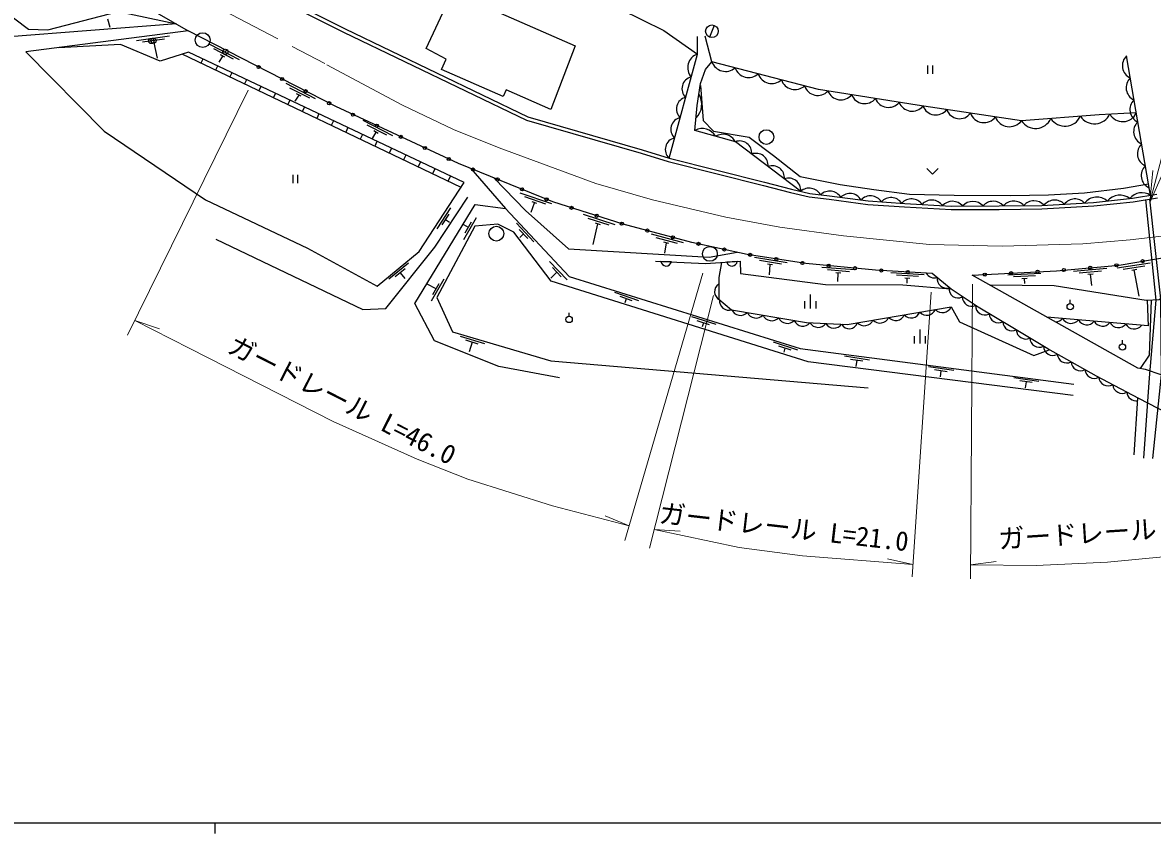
# Model space of a CAD drawing. Units: millimetres, scale not verified. Extents: x 40000 to 680000, y 20000 to 380000.
# Drawn here: x 149796 to 256710, y 204000 to 280750 of the extents above; entities that cross this region are included whole.
import ezdxf
from ezdxf.enums import TextEntityAlignment as Align

# ---------------------------------------------------------------- set-up
doc = ezdxf.new("R2010")
doc.units = ezdxf.units.MM
doc.header["$LTSCALE"] = 1000
doc.header["$PDMODE"] = 32
doc.header["$PDSIZE"] = 500
doc.linetypes.add('CHAIN', pattern=[18.5, 12, -1.5, 3.5, -1.5])
for name, color, linetype, lineweight in [('M-BGD', 7, 'Continuous', 25), ('M-BMK', 2, 'CHAIN', 13), ('M-STR-HTXT', 7, 'Continuous', 13), ('M-TTL-BAND', 7, 'Continuous', 25)]:
    doc.layers.add(name, color=color, linetype=linetype, lineweight=lineweight)
doc.styles.add('ＭＳ ゴシック', font='')
doc.styles.get('ＭＳ ゴシック').set_extended_font_data('MS Gothic')

# ---------------------------------------------------------------- blocks, each defined once
blk = doc.blocks.new('open_arrow')
at = {"color": 0, "linetype": 'Continuous', "lineweight": -2}
blk.add_lwpolyline([(7.5, 1.25), (0, 0), (7.5, -1.25)], dxfattribs=at)

msp = doc.modelspace()

# ---------------------------------------------------------------- linework, layer by layer
at = {"layer": 'M-BGD'}
for p, q in [((157325, 284658), (165464, 279981)), ((157845, 281118), (158052, 280332)), ((215252, 280489), (214789, 279382)), ((165464, 279981), (150104, 277967)), ((163703, 279476), (160586, 279020)), ((163213, 279192), (161135, 278888)), ((159061, 278688), (153202, 278373)), ((162811, 277093), (159061, 278688)), ((162447, 278868), (161962, 278797)), ((162205, 278832), (162535, 277396)), ((170320, 277239), (167519, 278680)), ((169757, 277292), (167890, 278253)), ((150104, 277967), (157530, 270472)), ((165484, 277942), (162811, 277093)), ((191284, 265155), (164901, 277757)), ((191578, 265606), (165484, 277942)), ((166856, 277293), (166674, 276911)), ((168728, 277586), (168362, 277001)), ((168945, 277474), (168510, 277698)), ((256517, 264398), (254255, 277589)), ((168226, 276639), (168043, 276256)), ((169601, 275996), (169413, 275602)), ((235442, 276683), (235442, 275901)), ((235908, 276683), (235908, 275901)), ((170974, 275347), (170783, 274948)), ((177527, 273542), (174726, 274983)), ((172346, 274698), (172153, 274293)), ((173719, 274049), (173523, 273639)), ((176964, 273595), (175097, 274556)), ((175934, 273889), (175568, 273304)), ((176152, 273777), (175717, 274001)), ((175092, 273400), (174893, 272985)), ((176464, 272751), (176263, 272330)), ((177837, 272102), (177633, 271676)), ((179209, 271454), (179003, 271022)), ((180582, 270805), (180373, 270367)), ((184830, 270031), (182029, 271473)), ((184267, 270085), (182400, 271046)), ((157530, 270472), (167095, 263981)), ((181954, 270156), (181743, 269713)), ((183237, 270379), (182871, 269794)), ((183455, 270267), (183020, 270491)), ((183327, 269507), (183113, 269059)), ((184699, 268858), (184483, 268404)), ((186072, 268209), (185853, 267750)), ((187445, 267560), (187222, 267096)), ((175358, 266331), (175358, 265548)), ((175825, 266331), (175825, 265548)), ((188817, 266912), (188592, 266441)), ((190274, 266223), (190046, 265747)), ((187313, 259069), (191578, 265606)), ((199863, 263586), (196885, 264612)), ((199298, 263559), (197313, 264243)), ((167095, 263981), (176741, 259411)), ((190284, 263229), (188980, 261215)), ((197931, 262814), (198237, 263702)), ((198469, 263623), (198006, 263782)), ((190126, 262617), (189474, 261610)), ((189800, 262113), (190183, 261865)), ((191557, 260228), (192753, 262308)), ((205873, 261611), (202874, 262576)), ((205309, 261572), (203310, 262215)), ((191982, 261368), (191557, 261593)), ((191682, 260848), (192281, 261888)), ((198172, 260004), (196523, 261749)), ((197614, 260303), (196790, 261175)), ((203789, 259732), (204245, 261694)), ((204478, 261619), (204012, 261769)), ((197202, 260739), (196864, 260398)), ((212346, 259901), (209305, 260722)), ((211785, 259835), (209757, 260382)), ((210953, 259842), (210480, 259970)), ((210566, 258939), (210716, 259906)), ((176741, 259411), (183350, 255805)), ((183350, 255805), (187313, 259069)), ((186323, 257970), (184468, 256449)), ((201314, 256400), (199666, 258144)), ((211187, 258095), (210197, 258138)), ((217423, 258142), (216435, 258073)), ((222152, 258022), (219042, 258517)), ((221601, 257897), (219527, 258227)), ((220773, 257816), (220289, 257893)), ((220483, 256877), (220531, 257855)), ((256496, 257978), (253379, 257520)), ((256007, 257694), (253929, 257388)), ((185986, 257435), (185058, 256674)), ((185522, 257055), (185982, 256528)), ((200345, 257135), (199778, 256562)), ((200757, 256699), (199933, 257571)), ((228585, 257337), (225444, 257582)), ((228045, 257169), (225951, 257332)), ((227226, 257022), (226738, 257060)), ((226946, 256240), (226982, 257041)), ((235114, 256877), (231970, 257076)), ((234576, 256701), (232481, 256833)), ((246165, 257009), (243018, 256854)), ((245651, 256773), (243553, 256670)), ((252383, 257477), (249245, 257204)), ((251878, 257222), (249786, 257040)), ((251094, 256943), (250606, 256901)), ((250978, 255856), (250850, 256922)), ((255241, 257369), (254756, 257298)), ((255448, 254848), (254999, 257333)), ((188917, 255540), (188069, 255991)), ((188493, 254400), (189689, 256481)), ((188618, 255020), (189217, 256060)), ((233760, 256542), (233271, 256573)), ((233501, 256088), (233515, 256557)), ((244857, 256524), (244367, 256500)), ((244651, 256044), (244612, 256512)), ((208112, 254419), (205840, 255194)), ((207479, 254423), (206343, 254811)), ((206911, 254617), (206794, 254232)), ((224369, 253690), (224369, 255019)), ((248933, 254153), (248933, 254492)), ((223835, 253690), (223835, 254387)), ((224902, 253690), (224902, 254387)), ((201512, 252948), (201512, 253286)), ((215417, 252158), (213139, 252911)), ((214785, 252156), (213645, 252533)), ((214215, 252344), (214101, 251958)), ((234719, 250381), (234719, 251709)), ((193529, 250329), (191241, 251052)), ((192897, 250319), (191752, 250681)), ((192325, 250500), (192066, 249574)), ((223144, 249748), (220865, 250501)), ((234186, 250381), (234186, 251078)), ((235253, 250381), (235253, 251078)), ((253880, 250341), (253880, 250679)), ((222511, 249746), (221372, 250123)), ((221941, 249935), (221828, 249548)), ((229941, 248811), (227567, 249160)), ((229318, 248700), (228131, 248875)), ((228725, 248788), (228657, 248212)), ((237909, 247812), (235535, 248162)), ((237286, 247702), (236099, 247876)), ((236693, 247789), (236625, 247213)), ((245969, 246784), (243594, 247133)), ((245346, 246673), (244159, 246848)), ((244752, 246761), (244685, 246185)), ((254987, 239840), (255329, 245205))]:
    msp.add_line(p, q, dxfattribs=at)
for points in [[(148978, 296859), (162048, 289608), (168235, 285845), (180162, 279855), (197483, 271510), (208339, 268376), (210880, 267599), (219924, 265317), (222478, 264673), (224232, 264260), (226115, 264028), (229766, 263537), (233247, 263311), (237652, 263059), (242213, 263070), (246247, 263117), (251167, 263390), (254886, 263796), (257191, 264174)], [(149163, 297134), (162214, 289894), (168395, 286134), (180308, 280151), (197601, 271819), (208433, 268692), (210969, 267917), (220004, 265637), (222556, 264993), (224290, 264586), (226158, 264355), (229799, 263866), (233267, 263640), (237661, 263389), (242211, 263400), (246236, 263447), (251140, 263719), (254842, 264123), (257141, 264500)], [(145702, 286084), (147083, 283431), (146559, 282998), (150342, 280117), (152192, 280050), (158874, 281812), (164348, 280623), (148157, 279385)], [(195817, 282481), (198404, 283039), (204341, 283065), (210481, 279996), (213667, 277774)], [(235873, 257013), (230517, 257310), (223923, 257943), (218356, 258809), (213123, 259942), (206615, 261678), (199982, 263777), (191060, 267398), (179424, 272798), (165464, 279981)], [(210969, 267917), (213667, 277774), (213647, 279427)], [(255181, 272193), (251681, 272023), (244321, 271453), (234439, 272931), (225125, 274411), (215025, 277043), (214385, 279470)], [(223423, 264790), (217249, 269475), (213421, 270541), (213630, 272904), (213962, 274992), (214410, 276307), (215025, 277043)], [(213933, 274810), (214213, 271471), (215181, 270487), (218560, 269893), (220839, 268173), (223369, 266187), (227176, 265414), (230355, 264945), (233726, 264519), (237951, 264412), (243293, 264368), (246877, 264453), (250270, 264645), (253987, 265093), (256329, 265495)], [(192201, 266935), (195497, 263150), (201503, 256708), (223384, 249912), (249271, 246520)], [(235377, 266934), (235907, 266403), (236437, 266934)], [(194420, 266034), (197389, 262970), (201443, 259341), (214777, 258555), (217429, 259010)], [(168084, 260248), (181979, 253604), (184163, 253699), (188822, 259482), (191942, 264231)], [(200597, 247131), (194853, 248186), (188773, 250632), (186914, 254156), (192612, 263531), (195497, 263150)], [(255888, 239530), (256451, 247115), (257065, 254486), (256092, 263994)], [(256431, 264049), (257476, 254593), (257536, 247411), (256720, 239488)], [(249220, 245451), (224136, 248637), (199821, 256270), (196296, 260913), (194769, 261685), (192576, 261488), (188988, 254743), (190481, 251493), (199799, 248718), (229801, 246167)], [(239658, 256831), (247634, 257262), (253562, 257801), (258592, 258627), (265653, 259786)], [(265653, 259786), (262097, 257820), (257335, 254494), (256110, 254457), (247419, 255817), (241349, 255885)], [(209687, 258166), (214414, 257932), (217714, 258162), (217728, 257008), (225780, 255968), (233095, 255941), (237603, 255549)], [(215932, 258038), (215690, 256633), (215675, 254578), (216893, 253573), (223974, 252356), (227814, 252180), (237665, 253830), (238459, 252431), (245482, 249246), (246936, 249790)], [(260323, 241488), (258157, 243752), (255425, 245154), (251413, 247294), (246804, 249864), (243491, 251865), (240220, 253803), (237654, 255506), (235873, 257013)], [(260591, 244607), (258533, 246717), (257536, 247411), (256068, 247922), (255347, 248053), (239658, 256831)], [(256203, 254460), (256310, 252031), (246718, 252881)], [(256595, 254472), (256416, 249270), (255539, 248018)]]:
    msp.add_lwpolyline(points, dxfattribs=at)
msp.add_lwpolyline([(202086, 278556), (199791, 272530), (195561, 274384), (195263, 273743), (189432, 276299), (189891, 277285), (187975, 278298), (190468, 283648)], close=True, dxfattribs=at)
for centre, radius in [((215021, 279936), 600), ((166840, 279091), 700), ((172133, 276550), 150), ((174356, 275406), 150), ((176579, 274262), 150), ((178802, 273118), 150), ((181057, 272040), 150), ((183325, 270988), 150), ((220186, 269912), 700), ((185593, 269935), 150), ((187860, 268883), 150), ((190128, 267831), 150), ((192425, 266844), 150), ((194741, 265904), 150), ((197057, 264964), 150), ((199374, 264023), 150), ((201740, 263220), 150), ((204123, 262466), 150), ((194630, 260773), 700), ((206507, 261712), 150), ((208921, 261063), 150), ((211337, 260418), 150), ((213759, 259804), 150), ((214834, 258859), 700), ((216203, 259275), 150), ((218649, 258764), 150), ((221120, 258379), 150), ((223590, 257995), 150), ((226076, 257736), 150), ((250826, 257552), 150), ((253316, 257779), 150), ((255785, 258166), 150), ((228565, 257497), 150), ((231055, 257280), 150), ((233551, 257142), 150), ((240849, 256896), 150), ((243346, 257031), 150), ((245842, 257165), 150), ((248336, 257326), 150), ((248933, 253853), 300), ((201512, 252648), 300), ((253880, 250041), 300)]:
    msp.add_circle(centre, radius, dxfattribs=at)
for centre, radius, start, end in [((214098, 276482), 1363, 108.44659, 220.93352), ((216312, 277490), 1363, 199.15146, 311.63839), ((255142, 276671), 1276, 134.02749, 245.42978), ((218505, 276918), 1363, 199.15146, 311.63839), ((220698, 276347), 1363, 199.15146, 311.63839), ((213314, 274491), 1125, 102.59889, 226.78122), ((222891, 275775), 1363, 199.15146, 311.63839), ((255499, 274593), 1276, 134.02749, 245.42978), ((212260, 273012), 1806, 314.47466, 32.16134), ((225041, 275158), 1308, 197.86178, 317.31171), ((227233, 274759), 1323, 201.62811, 320.31869), ((229481, 274402), 1323, 201.62811, 320.31869), ((212789, 272573), 1125, 102.59889, 226.78122), ((231729, 274045), 1323, 201.62811, 320.31869), ((233977, 273687), 1323, 201.62811, 320.31869), ((236215, 273319), 1310, 201.30142, 321.94426), ((255855, 272514), 1276, 134.02749, 245.42978), ((212264, 270655), 1125, 102.59889, 226.78122), ((238461, 272940), 1288, 199.44361, 323.54444), ((240772, 272643), 1358, 200.17447, 322.81358), ((243189, 272321), 1426, 200.46145, 322.52661), ((245654, 272332), 1597, 213.39172, 335.45688), ((248440, 272548), 1597, 213.39172, 335.45688), ((251226, 272763), 1597, 213.39172, 335.45688), ((253908, 272773), 1401, 208.72228, 335.3588), ((214119, 269260), 1460, 30.29246, 118.57828), ((256211, 270436), 1276, 134.02749, 245.42978), ((211739, 268737), 1125, 102.59889, 226.78122), ((216063, 268835), 1347, 28.34592, 120.52482), ((217651, 268399), 1149, 355.1259, 110.48395), ((219198, 267225), 1149, 355.1259, 110.48395), ((256568, 268358), 1276, 134.02749, 245.42978), ((220744, 266052), 1149, 355.1259, 110.48395), ((256924, 266279), 1276, 134.02749, 245.42978), ((222293, 264894), 1135, 354.74275, 110.8671), ((224229, 263799), 1277, 31.23665, 129.11838), ((226173, 263548), 1249, 32.0979, 133.00168), ((228091, 263382), 1194, 28.61687, 136.06604), ((230036, 263148), 1206, 31.80431, 138.03365), ((231972, 262940), 1242, 35.34377, 137.20449), ((251457, 262736), 1491, 48.67758, 141.09402), ((253633, 262861), 1552, 52.3075, 140.14894), ((255716, 263198), 1442, 56.27476, 141.85993), ((233901, 262803), 1253, 36.37404, 136.95688), ((235827, 262691), 1253, 36.50808, 136.95688), ((237776, 262517), 1316, 41.65896, 135.67948), ((239723, 262523), 1297, 42.27941, 137.98078), ((241649, 262564), 1274, 41.22834, 139.25828), ((243579, 262588), 1269, 41.40585, 139.95406), ((245507, 262587), 1288, 42.63113, 139.2962), ((247462, 262662), 1285, 44.69393, 141.64704), ((249383, 262777), 1279, 44.40653, 141.93444), ((210696, 258214), 505, 188.72702, 346.38521), ((216922, 258205), 505, 195.15968, 352.81788), ((236088, 257479), 898, 208.93424, 286.36328), ((237233, 256510), 898, 173.17436, 286.36328), ((216104, 255266), 829, 120.37333, 244.64937), ((238302, 255511), 827, 170.47511, 300.42533), ((216643, 254421), 898, 173.89791, 287.08684), ((239619, 254796), 898, 179.83063, 293.01955), ((217733, 253931), 898, 203.64888, 316.83781), ((235364, 253946), 898, 222.91901, 336.10794), ((236844, 254194), 898, 222.91901, 336.10794), ((240869, 253966), 898, 179.83063, 293.01955), ((219212, 253676), 898, 203.64888, 316.83781), ((220690, 253422), 898, 203.64888, 316.83781), ((222168, 253168), 898, 203.64888, 316.83781), ((223629, 252891), 873, 202.75294, 320.89178), ((225078, 252800), 898, 210.78114, 323.97006), ((228018, 252568), 803, 207.04456, 343.7165), ((229447, 252955), 898, 222.91901, 336.10794), ((230926, 253203), 898, 222.91901, 336.10794), ((232406, 253451), 898, 222.91901, 336.10794), ((233885, 253699), 898, 222.91901, 336.10794), ((242150, 253234), 898, 182.7589, 295.94782), ((243440, 252470), 898, 182.7589, 295.94782), ((247509, 253307), 898, 273.20513, 321.52983), ((249003, 253175), 898, 208.34091, 321.52983), ((250497, 253043), 898, 208.34091, 321.52983), ((251991, 252910), 898, 208.34091, 321.52983), ((253486, 252778), 898, 208.34091, 321.52983), ((226577, 252731), 898, 210.78114, 323.97006), ((244729, 251695), 898, 182.27297, 295.4619), ((254980, 252645), 898, 208.34091, 321.52983), ((246013, 250919), 898, 182.27297, 295.4619), ((247297, 250144), 898, 182.27297, 295.4619), ((248598, 249430), 898, 184.26416, 297.45308), ((249908, 248700), 898, 184.26416, 297.45308), ((251218, 247969), 898, 184.26416, 297.45308), ((252529, 247259), 898, 185.32751, 298.51644), ((253852, 246553), 898, 185.32751, 298.51644), ((255176, 245847), 898, 185.32751, 278.83902)]:
    msp.add_arc(centre, radius, start, end, dxfattribs=at)
for p in [(161978, 279007), (162182, 279041), (168991, 277980)]:
    msp.add_point(p, dxfattribs=at)
at = {"layer": 'M-BMK'}
msp.add_lwpolyline([(146585, 292625), (151050, 291262), (153022, 290248), (163357, 284813), (178589, 276758), (185743, 272931), (190578, 270624), (194886, 268889), (204045, 265509), (209396, 263961), (216330, 262334), (221446, 261393), (227479, 260567), (235623, 259753), (242492, 259583), (250115, 259801), (254609, 260175), (257576, 260532)], dxfattribs=at)
at = {"layer": 'M-STR-HTXT'}
for p, q in [((159736, 251171), (171127, 274355)), ((206792, 231726), (214170, 257039)), ((239683, 256003), (239486, 228095)), ((215179, 254929), (209117, 230985)), ((235782, 255238), (233978, 228301)), ((160418, 252560), (162738, 251756)), ((207199, 233122), (204931, 234062)), ((209568, 232765), (212017, 232598)), ((234054, 229446), (231657, 229976)), ((239495, 229408), (241928, 229732))]:
    msp.add_line(p, q, dxfattribs=at)
for points in [[(256467, 263719), (264591, 294677), (305107, 294677)], [(160418, 252560), (165623, 249895), (179194, 242976), (187130, 239431), (191919, 237526), (199930, 235003), (207199, 233122)], [(209568, 232765), (217592, 231076), (223603, 230262), (234054, 229446)], [(239495, 229408), (245697, 229364), (252453, 229665), (260027, 230408), (268606, 231805)]]:
    msp.add_lwpolyline(points, dxfattribs=at)
at = {"layer": 'M-TTL-BAND'}
for p, q in [((40000, 205000), (579000, 205000)), ((168000, 205000), (168000, 204000))]:
    msp.add_line(p, q, dxfattribs=at)

# ---------------------------------------------------------------- block references
at = {"layer": 'M-STR-HTXT', "xscale": 400, "yscale": 400, "rotation": 75.3}
msp.add_blockref('open_arrow', (256467, 263719), dxfattribs=at)

# ---------------------------------------------------------------- texts
at = {"layer": 'M-STR-HTXT', "style": 'ＭＳ ゴシック'}
for s, rotation, p in [('ガードレール L=46.0', 332.988, (179373, 243730)), ('ガードレール L=21.0', 353.378, (221677, 231526)), ('ガードレール L=25.0', 3.718, (254060, 231173))]:
    msp.add_text(s, height=1833, rotation=rotation, dxfattribs=at).set_placement(p, align=Align.BOTTOM_CENTER)

doc.saveas('drawing.dxf')
